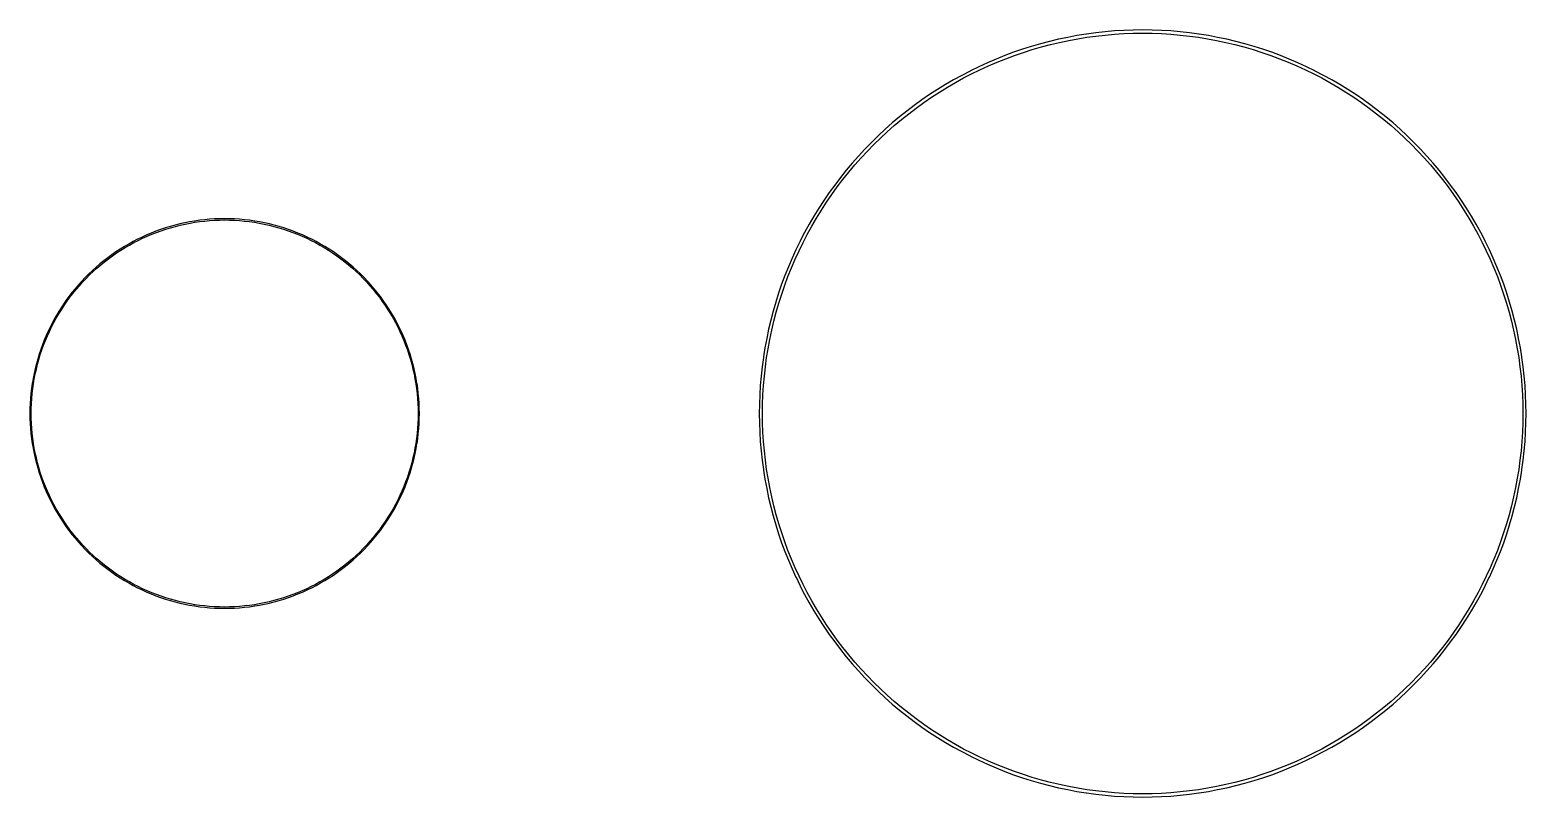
# Model space of a CAD drawing. Extents: x 2 to 124, y 0 to 129.
# Drawn here: x 81.63 to 93.39, y 50.21 to 56.24 of the extents above; entities that cross this region are included whole.
import ezdxf

# ---------------------------------------------------------------- set-up
doc = ezdxf.new("R2010")
doc.units = 0

msp = doc.modelspace()

# ---------------------------------------------------------------- linework, layer by layer
at = {"color": 34, "true_color": 0x008000}
for points in [[(90.29954, 56.23915, 0), (90.22587, 56.23661, 0), (90.15247, 56.23204, 0), (90.07906, 56.22569, 0), (90.00591, 56.21756, 0), (89.93301, 56.20766, 0), (89.92909, 56.20703, 0), (89.85644, 56.19535, 0), (89.78405, 56.18189, 0), (89.71192, 56.16665, 0), (89.64029, 56.14963, 0), (89.56917, 56.13083, 0), (89.4983, 56.11026, 0), (89.4282, 56.08816, 0), (89.3586, 56.06429, 0), (89.28952, 56.03863, 0), (89.22119, 56.0112, 0), (89.15363, 55.98224, 0), (89.08657, 55.95151, 0), (89.02053, 55.91925, 0), (89.01699, 55.91745, 0), (88.95146, 55.88341, 0), (88.88694, 55.84811, 0), (88.82344, 55.81102, 0), (88.7607, 55.77241, 0), (88.69898, 55.73203, 0), (88.63828, 55.69037, 0), (88.57859, 55.64745, 0), (88.51991, 55.60274, 0), (88.46251, 55.55677, 0), (88.40612, 55.50927, 0), (88.351, 55.4605, 0), (88.29715, 55.41046, 0), (88.24432, 55.35916, 0), (88.24151, 55.35635, 0), (88.1902, 55.30351, 0), (88.14017, 55.24967, 0), (88.0914, 55.19455, 0), (88.0439, 55.13816, 0), (87.99793, 55.08076, 0), (87.95322, 55.02208, 0), (87.9103, 54.96239, 0), (87.86864, 54.90169, 0), (87.82825, 54.83996, 0), (87.78965, 54.77723, 0), (87.75256, 54.71373, 0), (87.71726, 54.64921, 0), (87.68322, 54.58368, 0), (87.68142, 54.58014, 0), (87.64916, 54.5141, 0), (87.61842, 54.44704, 0), (87.58947, 54.37948, 0), (87.56204, 54.31115, 0), (87.53638, 54.24206, 0), (87.51251, 54.17247, 0), (87.49041, 54.10236, 0), (87.46983, 54.0315, 0), (87.45104, 53.96038, 0), (87.43402, 53.88875, 0), (87.41878, 53.81661, 0), (87.40532, 53.74422, 0), (87.39363, 53.67158, 0), (87.39301, 53.66765, 0), (87.38311, 53.59476, 0), (87.37498, 53.52161, 0), (87.36863, 53.4482, 0), (87.36406, 53.37479, 0), (87.36152, 53.30113, 0), (87.3605, 53.22747, 0), (87.36152, 53.15381, 0), (87.36406, 53.08015, 0), (87.36863, 53.00675, 0), (87.37498, 52.93334, 0), (87.38311, 52.86019, 0), (87.39301, 52.78729, 0), (87.39363, 52.78337, 0), (87.40532, 52.71072, 0), (87.41878, 52.63833, 0), (87.43402, 52.5662, 0), (87.45104, 52.49457, 0), (87.46983, 52.42345, 0), (87.49041, 52.35258, 0), (87.51251, 52.28248, 0), (87.53638, 52.21288, 0), (87.56204, 52.14379, 0), (87.58947, 52.07547, 0), (87.61842, 52.0079, 0), (87.64916, 51.94085, 0), (87.64923, 51.94071, 0), (87.68142, 51.87481, 0), (87.68322, 51.87127, 0), (87.71726, 51.80574, 0), (87.75256, 51.74122, 0), (87.78965, 51.67772, 0), (87.82825, 51.61498, 0), (87.86864, 51.55326, 0), (87.9103, 51.49255, 0), (87.95322, 51.43286, 0), (87.99793, 51.37419, 0), (88.0439, 51.31679, 0), (88.0914, 51.2604, 0), (88.14017, 51.20528, 0), (88.1902, 51.15143, 0), (88.24151, 51.0986, 0), (88.24432, 51.09579, 0), (88.29715, 51.04448, 0), (88.351, 50.99444, 0), (88.40612, 50.94568, 0), (88.46251, 50.89818, 0), (88.51991, 50.8522, 0), (88.57859, 50.8075, 0), (88.63828, 50.76457, 0), (88.69898, 50.72292, 0), (88.7607, 50.68253, 0), (88.82344, 50.64392, 0), (88.88694, 50.60684, 0), (88.95146, 50.57153, 0), (89.01699, 50.5375, 0), (89.02053, 50.53569, 0), (89.08657, 50.50344, 0), (89.15363, 50.4727, 0), (89.22119, 50.44375, 0), (89.28952, 50.41631, 0), (89.3586, 50.39066, 0), (89.4282, 50.36678, 0), (89.4983, 50.34469, 0), (89.56917, 50.32411, 0), (89.64029, 50.30532, 0), (89.71192, 50.2883, 0), (89.78405, 50.27306, 0), (89.85644, 50.2596, 0), (89.92909, 50.24791, 0), (89.93301, 50.24729, 0), (90.00591, 50.23739, 0), (90.07906, 50.22926, 0), (90.15247, 50.22291, 0), (90.22587, 50.21834, 0), (90.29954, 50.21579, 0), (90.3732, 50.21478, 0), (90.44686, 50.21579, 0), (90.52051, 50.21834, 0), (90.59392, 50.22291, 0), (90.66733, 50.22926, 0), (90.74048, 50.23739, 0), (90.81338, 50.24729, 0), (90.8173, 50.24791, 0), (90.88995, 50.2596, 0), (90.96234, 50.27306, 0), (91.03447, 50.2883, 0), (91.1061, 50.30532, 0), (91.17722, 50.32411, 0), (91.24809, 50.34469, 0), (91.31819, 50.36678, 0), (91.38779, 50.39066, 0), (91.45687, 50.41631, 0), (91.5252, 50.44375, 0), (91.59276, 50.4727, 0), (91.65982, 50.50344, 0), (91.72586, 50.53569, 0), (91.7294, 50.5375, 0), (91.79493, 50.57153, 0), (91.85945, 50.60684, 0), (91.92295, 50.64392, 0), (91.98569, 50.68253, 0), (92.04741, 50.72292, 0), (92.10811, 50.76457, 0), (92.1678, 50.8075, 0), (92.22648, 50.8522, 0), (92.28388, 50.89818, 0), (92.34027, 50.94568, 0), (92.39539, 50.99444, 0), (92.44924, 51.04448, 0), (92.50207, 51.09579, 0), (92.50488, 51.0986, 0), (92.55619, 51.15143, 0), (92.60622, 51.20528, 0), (92.65499, 51.2604, 0), (92.70249, 51.31679, 0), (92.74846, 51.37419, 0), (92.79317, 51.43286, 0), (92.83609, 51.49255, 0), (92.87775, 51.55326, 0), (92.91814, 51.61498, 0), (92.95674, 51.67772, 0), (92.99383, 51.74122, 0), (93.02913, 51.80574, 0), (93.06317, 51.87127, 0), (93.06497, 51.87481, 0), (93.09716, 51.94071, 0), (93.09723, 51.94085, 0), (93.12797, 52.0079, 0), (93.15692, 52.07547, 0), (93.18435, 52.14379, 0), (93.21001, 52.21288, 0), (93.23388, 52.28248, 0), (93.25598, 52.35258, 0), (93.27656, 52.42345, 0), (93.29535, 52.49457, 0), (93.31237, 52.5662, 0), (93.32761, 52.63833, 0), (93.34107, 52.71072, 0), (93.35276, 52.78337, 0), (93.35338, 52.78729, 0), (93.36328, 52.86019, 0), (93.37141, 52.93334, 0), (93.37776, 53.00675, 0), (93.38233, 53.08015, 0), (93.38487, 53.15381, 0), (93.38589, 53.22747, 0), (93.38487, 53.30113, 0), (93.38233, 53.37479, 0), (93.37776, 53.4482, 0), (93.37141, 53.52161, 0), (93.36328, 53.59476, 0), (93.35338, 53.66765, 0), (93.35276, 53.67158, 0), (93.34107, 53.74422, 0), (93.32761, 53.81661, 0), (93.31237, 53.88875, 0), (93.29535, 53.96038, 0), (93.27656, 54.0315, 0), (93.25598, 54.10236, 0), (93.23388, 54.17247, 0), (93.21001, 54.24206, 0), (93.18435, 54.31115, 0), (93.15692, 54.37948, 0), (93.12797, 54.44704, 0), (93.09723, 54.5141, 0), (93.06497, 54.58014, 0), (93.06317, 54.58368, 0), (93.02913, 54.64921, 0), (92.99383, 54.71373, 0), (92.95674, 54.77723, 0), (92.91814, 54.83996, 0), (92.87775, 54.90169, 0), (92.83609, 54.96239, 0), (92.79317, 55.02208, 0), (92.74846, 55.08076, 0), (92.70249, 55.13816, 0), (92.65499, 55.19455, 0), (92.60622, 55.24967, 0), (92.55619, 55.30351, 0), (92.50488, 55.35635, 0), (92.50207, 55.35916, 0), (92.44924, 55.41046, 0), (92.39539, 55.4605, 0), (92.34027, 55.50927, 0), (92.28388, 55.55677, 0), (92.22648, 55.60274, 0), (92.1678, 55.64745, 0), (92.10811, 55.69037, 0), (92.04741, 55.73203, 0), (91.98569, 55.77241, 0), (91.92295, 55.81102, 0), (91.85945, 55.84811, 0), (91.79493, 55.88341, 0), (91.7294, 55.91745, 0), (91.72586, 55.91925, 0), (91.65982, 55.95151, 0), (91.59276, 55.98224, 0), (91.5252, 56.0112, 0), (91.45687, 56.03863, 0), (91.38779, 56.06429, 0), (91.31819, 56.08816, 0), (91.24809, 56.11026, 0), (91.17722, 56.13083, 0), (91.1061, 56.14963, 0), (91.03447, 56.16665, 0), (90.96234, 56.18189, 0), (90.88995, 56.19535, 0), (90.8173, 56.20703, 0), (90.81338, 56.20766, 0), (90.74048, 56.21756, 0), (90.66733, 56.22569, 0), (90.59392, 56.23204, 0), (90.52051, 56.23661, 0), (90.44686, 56.23915, 0), (90.3732, 56.24017, 0), (90.29954, 56.23915, 0)], [(90.52051, 50.24374, 0), (90.44686, 50.2412, 0), (90.3732, 50.24018, 0), (90.29954, 50.2412, 0), (90.22587, 50.24374, 0), (90.15247, 50.24831, 0), (90.07906, 50.25466, 0), (90.00591, 50.26279, 0), (89.93348, 50.27263, 0), (89.86429, 50.28375, 0), (89.7919, 50.29722, 0), (89.71977, 50.31246, 0), (89.64814, 50.32947, 0), (89.57702, 50.34827, 0), (89.50615, 50.36884, 0), (89.43605, 50.39094, 0), (89.36645, 50.41482, 0), (89.29737, 50.44047, 0), (89.22904, 50.4679, 0), (89.16148, 50.49686, 0), (89.09442, 50.52759, 0), (89.02962, 50.55924, 0), (88.96639, 50.59208, 0), (88.90187, 50.62739, 0), (88.83837, 50.66447, 0), (88.77563, 50.70308, 0), (88.71391, 50.74347, 0), (88.65321, 50.78512, 0), (88.59352, 50.82805, 0), (88.53484, 50.87275, 0), (88.47744, 50.91873, 0), (88.42105, 50.96623, 0), (88.36593, 51.01499, 0), (88.31208, 51.06503, 0), (88.26068, 51.11496, 0), (88.21075, 51.16636, 0), (88.16072, 51.22021, 0), (88.11195, 51.27533, 0), (88.06445, 51.33172, 0), (88.01848, 51.38912, 0), (87.97377, 51.44779, 0), (87.93085, 51.50748, 0), (87.88919, 51.56819, 0), (87.8488, 51.62991, 0), (87.8102, 51.69265, 0), (87.77311, 51.75615, 0), (87.73781, 51.82067, 0), (87.70496, 51.88391, 0), (87.67332, 51.9487, 0), (87.64258, 52.01575, 0), (87.61363, 52.08332, 0), (87.58619, 52.15164, 0), (87.56054, 52.22073, 0), (87.53666, 52.29033, 0), (87.51457, 52.36043, 0), (87.49399, 52.4313, 0), (87.4752, 52.50242, 0), (87.45818, 52.57405, 0), (87.44296, 52.64607, 0), (87.44294, 52.64618, 0), (87.42948, 52.71857, 0), (87.41834, 52.78778, 0), (87.40851, 52.86019, 0), (87.40038, 52.93334, 0), (87.39403, 53.00675, 0), (87.38946, 53.08015, 0), (87.38692, 53.15381, 0), (87.3859, 53.22747, 0), (87.38692, 53.30113, 0), (87.38946, 53.37479, 0), (87.39403, 53.4482, 0), (87.40038, 53.52161, 0), (87.40851, 53.59476, 0), (87.41835, 53.66722, 0), (87.42948, 53.73637, 0), (87.44294, 53.80876, 0), (87.45818, 53.8809, 0), (87.4752, 53.95253, 0), (87.49399, 54.02365, 0), (87.51457, 54.09451, 0), (87.53666, 54.16462, 0), (87.56054, 54.23421, 0), (87.58619, 54.3033, 0), (87.61363, 54.37163, 0), (87.64258, 54.43919, 0), (87.67332, 54.50625, 0), (87.70495, 54.57102, 0), (87.73781, 54.63428, 0), (87.77311, 54.6988, 0), (87.8102, 54.7623, 0), (87.8488, 54.82503, 0), (87.88919, 54.88676, 0), (87.93085, 54.94746, 0), (87.97377, 55.00715, 0), (88.01848, 55.06583, 0), (88.06445, 55.12323, 0), (88.11195, 55.17962, 0), (88.16072, 55.23474, 0), (88.21075, 55.28858, 0), (88.26068, 55.33999, 0), (88.31208, 55.38991, 0), (88.36593, 55.43995, 0), (88.42105, 55.48872, 0), (88.47744, 55.53622, 0), (88.53484, 55.58219, 0), (88.59352, 55.6269, 0), (88.65321, 55.66982, 0), (88.71391, 55.71148, 0), (88.77563, 55.75186, 0), (88.83837, 55.79047, 0), (88.90187, 55.82756, 0), (88.96639, 55.86286, 0), (89.02931, 55.89555, 0), (89.09442, 55.92735, 0), (89.16148, 55.95809, 0), (89.22904, 55.98704, 0), (89.29737, 56.01447, 0), (89.36645, 56.04013, 0), (89.43605, 56.064, 0), (89.50615, 56.0861, 0), (89.57702, 56.10668, 0), (89.64814, 56.12547, 0), (89.71977, 56.14249, 0), (89.7919, 56.15773, 0), (89.86429, 56.17119, 0), (89.9335, 56.18233, 0), (90.00591, 56.19216, 0), (90.07906, 56.20029, 0), (90.15247, 56.20664, 0), (90.22587, 56.21121, 0), (90.29954, 56.21375, 0), (90.3732, 56.21477, 0), (90.44686, 56.21375, 0), (90.52051, 56.21121, 0), (90.59392, 56.20664, 0), (90.66733, 56.20029, 0), (90.74048, 56.19216, 0), (90.81289, 56.18233, 0), (90.8821, 56.17119, 0), (90.95449, 56.15773, 0), (91.02662, 56.14249, 0), (91.09825, 56.12547, 0), (91.16937, 56.10668, 0), (91.24024, 56.0861, 0), (91.31034, 56.064, 0), (91.37994, 56.04013, 0), (91.44902, 56.01447, 0), (91.51735, 55.98704, 0), (91.58491, 55.95809, 0), (91.65197, 55.92735, 0), (91.71708, 55.89555, 0), (91.78, 55.86286, 0), (91.84452, 55.82756, 0), (91.90802, 55.79047, 0), (91.97076, 55.75186, 0), (92.03248, 55.71148, 0), (92.09318, 55.66982, 0), (92.15287, 55.6269, 0), (92.21155, 55.58219, 0), (92.26895, 55.53622, 0), (92.32534, 55.48872, 0), (92.38046, 55.43995, 0), (92.43431, 55.38991, 0), (92.48571, 55.33999, 0), (92.53564, 55.28858, 0), (92.58567, 55.23474, 0), (92.63444, 55.17962, 0), (92.68194, 55.12323, 0), (92.72791, 55.06583, 0), (92.77262, 55.00715, 0), (92.81554, 54.94746, 0), (92.8572, 54.88676, 0), (92.89759, 54.82503, 0), (92.93619, 54.7623, 0), (92.97328, 54.6988, 0), (93.00858, 54.63428, 0), (93.04144, 54.57102, 0), (93.07307, 54.50625, 0), (93.10381, 54.43919, 0), (93.13276, 54.37163, 0), (93.1602, 54.3033, 0), (93.18585, 54.23421, 0), (93.20973, 54.16462, 0), (93.23182, 54.09451, 0), (93.2524, 54.02365, 0), (93.27119, 53.95253, 0), (93.28821, 53.8809, 0), (93.30345, 53.80876, 0), (93.31691, 53.73637, 0), (93.32804, 53.66722, 0), (93.33788, 53.59476, 0), (93.34601, 53.52161, 0), (93.35236, 53.4482, 0), (93.35693, 53.37479, 0), (93.35947, 53.30113, 0), (93.36049, 53.22747, 0), (93.35947, 53.15381, 0), (93.35693, 53.08015, 0), (93.35236, 53.00675, 0), (93.34601, 52.93334, 0), (93.33788, 52.86019, 0), (93.32805, 52.78778, 0), (93.31691, 52.71857, 0), (93.30345, 52.64618, 0), (93.30343, 52.64607, 0), (93.28821, 52.57405, 0), (93.27119, 52.50242, 0), (93.2524, 52.4313, 0), (93.23182, 52.36043, 0), (93.20973, 52.29033, 0), (93.18585, 52.22073, 0), (93.1602, 52.15164, 0), (93.13276, 52.08332, 0), (93.10381, 52.01575, 0), (93.07307, 51.9487, 0), (93.04143, 51.88391, 0), (93.00858, 51.82067, 0), (92.97328, 51.75615, 0), (92.93619, 51.69265, 0), (92.89759, 51.62991, 0), (92.8572, 51.56819, 0), (92.81554, 51.50748, 0), (92.77262, 51.44779, 0), (92.72791, 51.38912, 0), (92.68194, 51.33172, 0), (92.63444, 51.27533, 0), (92.58567, 51.22021, 0), (92.53564, 51.16636, 0), (92.48571, 51.11496, 0), (92.43431, 51.06503, 0), (92.38046, 51.01499, 0), (92.32534, 50.96623, 0), (92.26895, 50.91873, 0), (92.21155, 50.87275, 0), (92.15287, 50.82805, 0), (92.09318, 50.78512, 0), (92.03248, 50.74347, 0), (91.97076, 50.70308, 0), (91.90802, 50.66447, 0), (91.84452, 50.62739, 0), (91.78, 50.59208, 0), (91.71677, 50.55924, 0), (91.65197, 50.52759, 0), (91.58491, 50.49686, 0), (91.51735, 50.4679, 0), (91.44902, 50.44047, 0), (91.37994, 50.41482, 0), (91.31034, 50.39094, 0), (91.24024, 50.36884, 0), (91.16937, 50.34827, 0), (91.09825, 50.32947, 0), (91.02662, 50.31246, 0), (90.95449, 50.29722, 0), (90.8821, 50.28375, 0), (90.81291, 50.27263, 0), (90.74048, 50.26279, 0), (90.66733, 50.25466, 0), (90.59392, 50.24831, 0), (90.52051, 50.24374, 0)], [(84.2558, 52.1603, 0), (84.28273, 52.18875, 0), (84.30914, 52.21771, 0), (84.33454, 52.24768, 0), (84.35943, 52.27816, 0), (84.38331, 52.30915, 0), (84.40642, 52.3409, 0), (84.42878, 52.37315, 0), (84.45037, 52.40617, 0), (84.47094, 52.43945, 0), (84.49075, 52.47348, 0), (84.5098, 52.50777, 0), (84.52784, 52.54283, 0), (84.52854, 52.54421, 0), (84.54556, 52.57951, 0), (84.56181, 52.61533, 0), (84.57705, 52.65139, 0), (84.59128, 52.68797, 0), (84.60474, 52.7248, 0), (84.61719, 52.76214, 0), (84.62862, 52.79973, 0), (84.63903, 52.83758, 0), (84.64843, 52.87568, 0), (84.65706, 52.91403, 0), (84.66468, 52.95264, 0), (84.67103, 52.99125, 0), (84.67128, 52.99278, 0), (84.67686, 53.03164, 0), (84.68144, 53.07075, 0), (84.68499, 53.10986, 0), (84.68499, 53.10987, 0), (84.68753, 53.14899, 0), (84.68906, 53.1881, 0), (84.68956, 53.22747, 0), (84.68906, 53.26684, 0), (84.68753, 53.30596, 0), (84.68499, 53.34508, 0), (84.68144, 53.38419, 0), (84.67686, 53.42331, 0), (84.67128, 53.46217, 0), (84.67103, 53.4637, 0), (84.66493, 53.50078, 0), (84.66468, 53.50231, 0), (84.65706, 53.54092, 0), (84.64843, 53.57927, 0), (84.63903, 53.61737, 0), (84.62862, 53.65522, 0), (84.61719, 53.69281, 0), (84.60474, 53.73015, 0), (84.59128, 53.76698, 0), (84.57705, 53.80355, 0), (84.56181, 53.83962, 0), (84.54556, 53.87543, 0), (84.52854, 53.91074, 0), (84.52784, 53.91212, 0), (84.51051, 53.94579, 0), (84.5098, 53.94717, 0), (84.49075, 53.98146, 0), (84.47095, 54.01549, 0), (84.47094, 54.0155, 0), (84.45037, 54.04877, 0), (84.42878, 54.08179, 0), (84.40642, 54.11405, 0), (84.38331, 54.1458, 0), (84.35943, 54.17679, 0), (84.33454, 54.20727, 0), (84.30914, 54.23724, 0), (84.28273, 54.2662, 0), (84.2558, 54.29464, 0), (84.25471, 54.29574, 0), (84.22677, 54.32368, 0), (84.19832, 54.3506, 0), (84.16936, 54.37702, 0), (84.13939, 54.40242, 0), (84.10891, 54.42731, 0), (84.07792, 54.45119, 0), (84.04617, 54.4743, 0), (84.01391, 54.49665, 0), (83.98089, 54.51824, 0), (83.94762, 54.53882, 0), (83.91358, 54.55863, 0), (83.87929, 54.57768, 0), (83.84424, 54.59571, 0), (83.84286, 54.59642, 0), (83.80755, 54.61344, 0), (83.77177, 54.62967, 0), (83.77173, 54.62969, 0), (83.73567, 54.64493, 0), (83.6991, 54.65916, 0), (83.66227, 54.67262, 0), (83.62493, 54.68506, 0), (83.58734, 54.69649, 0), (83.54949, 54.70691, 0), (83.51139, 54.71631, 0), (83.47304, 54.72494, 0), (83.43443, 54.73256, 0), (83.39582, 54.73891, 0), (83.39429, 54.73915, 0), (83.35543, 54.74474, 0), (83.31631, 54.74931, 0), (83.27719, 54.75287, 0), (83.23808, 54.75541, 0), (83.19896, 54.75693, 0), (83.1596, 54.75744, 0), (83.12022, 54.75693, 0), (83.08111, 54.75541, 0), (83.04199, 54.75287, 0), (83.00288, 54.74931, 0), (82.96375, 54.74474, 0), (82.92489, 54.73915, 0), (82.92337, 54.73891, 0), (82.88476, 54.73256, 0), (82.84614, 54.72494, 0), (82.8078, 54.71631, 0), (82.7697, 54.70691, 0), (82.73184, 54.69649, 0), (82.69426, 54.68506, 0), (82.65692, 54.67262, 0), (82.62009, 54.65916, 0), (82.58351, 54.64493, 0), (82.54745, 54.62969, 0), (82.54741, 54.62967, 0), (82.51163, 54.61344, 0), (82.47633, 54.59642, 0), (82.47495, 54.59571, 0), (82.43989, 54.57768, 0), (82.40561, 54.55863, 0), (82.37157, 54.53882, 0), (82.3383, 54.51824, 0), (82.30528, 54.49665, 0), (82.27302, 54.4743, 0), (82.24127, 54.45119, 0), (82.21028, 54.42731, 0), (82.1798, 54.40242, 0), (82.14982, 54.37702, 0), (82.12087, 54.3506, 0), (82.09242, 54.32368, 0), (82.06448, 54.29574, 0), (82.06339, 54.29464, 0), (82.03646, 54.2662, 0), (82.01005, 54.23724, 0), (81.98465, 54.20727, 0), (81.95976, 54.17679, 0), (81.93588, 54.1458, 0), (81.91276, 54.11405, 0), (81.89041, 54.08179, 0), (81.86882, 54.04877, 0), (81.84824, 54.0155, 0), (81.84823, 54.01549, 0), (81.82844, 53.98146, 0), (81.80938, 53.94717, 0), (81.80868, 53.94579, 0), (81.79134, 53.91212, 0), (81.79065, 53.91074, 0), (81.77363, 53.87543, 0), (81.75738, 53.83962, 0), (81.74214, 53.80355, 0), (81.7279, 53.76698, 0), (81.71445, 53.73015, 0), (81.702, 53.69281, 0), (81.69056, 53.65522, 0), (81.68016, 53.61737, 0), (81.67076, 53.57927, 0), (81.66213, 53.54092, 0), (81.65451, 53.50231, 0), (81.65425, 53.50078, 0), (81.64816, 53.4637, 0), (81.64791, 53.46217, 0), (81.64233, 53.42331, 0), (81.63775, 53.38419, 0), (81.6342, 53.34508, 0), (81.63166, 53.30596, 0), (81.63012, 53.26684, 0), (81.62963, 53.22747, 0), (81.63012, 53.1881, 0), (81.63166, 53.14899, 0), (81.6342, 53.10987, 0), (81.6342, 53.10986, 0), (81.63775, 53.07075, 0), (81.64233, 53.03164, 0), (81.64791, 52.99278, 0), (81.64816, 52.99125, 0), (81.65425, 52.9542, 0), (81.65425, 52.95417, 0), (81.65451, 52.95264, 0), (81.66213, 52.91403, 0), (81.67076, 52.87568, 0), (81.68016, 52.83758, 0), (81.69056, 52.79973, 0), (81.702, 52.76214, 0), (81.71445, 52.7248, 0), (81.7279, 52.68797, 0), (81.74214, 52.65139, 0), (81.75738, 52.61533, 0), (81.77363, 52.57951, 0), (81.79065, 52.54421, 0), (81.79134, 52.54283, 0), (81.80938, 52.50777, 0), (81.82844, 52.47348, 0), (81.84824, 52.43945, 0), (81.86882, 52.40617, 0), (81.89041, 52.37315, 0), (81.91276, 52.3409, 0), (81.93588, 52.30915, 0), (81.95976, 52.27816, 0), (81.98465, 52.24768, 0), (82.01005, 52.21771, 0), (82.03646, 52.18875, 0), (82.06339, 52.1603, 0), (82.09242, 52.13127, 0), (82.12087, 52.10434, 0), (82.14982, 52.07793, 0), (82.1798, 52.05253, 0), (82.21028, 52.02763, 0), (82.24127, 52.00376, 0), (82.27302, 51.98064, 0), (82.30528, 51.95829, 0), (82.3383, 51.9367, 0), (82.37157, 51.91613, 0), (82.40561, 51.89632, 0), (82.43989, 51.87727, 0), (82.44128, 51.87656, 0), (82.47495, 51.85923, 0), (82.47633, 51.85853, 0), (82.51163, 51.84151, 0), (82.54745, 51.82525, 0), (82.58351, 51.81001, 0), (82.62009, 51.79579, 0), (82.65692, 51.78233, 0), (82.69426, 51.76988, 0), (82.73184, 51.75845, 0), (82.7697, 51.74804, 0), (82.8078, 51.73864, 0), (82.84614, 51.73, 0), (82.88476, 51.72238, 0), (82.92337, 51.71603, 0), (82.92489, 51.71579, 0), (82.96375, 51.7102, 0), (83.00288, 51.70563, 0), (83.04199, 51.70208, 0), (83.08111, 51.69954, 0), (83.12022, 51.69801, 0), (83.1596, 51.6975, 0), (83.19896, 51.69801, 0), (83.23808, 51.69954, 0), (83.27719, 51.70208, 0), (83.31631, 51.70563, 0), (83.35543, 51.7102, 0), (83.39429, 51.71579, 0), (83.39582, 51.71603, 0), (83.43443, 51.72238, 0), (83.47304, 51.73, 0), (83.51139, 51.73864, 0), (83.54949, 51.74804, 0), (83.58734, 51.75845, 0), (83.62493, 51.76988, 0), (83.66227, 51.78233, 0), (83.6991, 51.79579, 0), (83.73567, 51.81001, 0), (83.77173, 51.82525, 0), (83.80755, 51.84151, 0), (83.84286, 51.85853, 0), (83.84424, 51.85923, 0), (83.87791, 51.87656, 0), (83.87929, 51.87727, 0), (83.91358, 51.89632, 0), (83.94762, 51.91613, 0), (83.98089, 51.9367, 0), (84.01391, 51.95829, 0), (84.04617, 51.98064, 0), (84.07792, 52.00376, 0), (84.10891, 52.02763, 0), (84.13939, 52.05253, 0), (84.16936, 52.07793, 0), (84.19832, 52.10434, 0), (84.22677, 52.13127, 0), (84.2558, 52.1603, 0)], [(83.23808, 51.70944, 0), (83.19896, 51.70792, 0), (83.1596, 51.70741, 0), (83.12022, 51.70792, 0), (83.08111, 51.70944, 0), (83.04199, 51.71198, 0), (83.00288, 51.71554, 0), (82.96375, 51.72011, 0), (82.92553, 51.72561, 0), (82.88782, 51.73181, 0), (82.84921, 51.73943, 0), (82.81086, 51.74806, 0), (82.77276, 51.75746, 0), (82.73491, 51.76787, 0), (82.69732, 51.7793, 0), (82.65998, 51.79175, 0), (82.62315, 51.80521, 0), (82.58658, 51.81944, 0), (82.55051, 51.83468, 0), (82.5147, 51.85093, 0), (82.47984, 51.86773, 0), (82.44571, 51.88528, 0), (82.41143, 51.90433, 0), (82.37739, 51.92414, 0), (82.34412, 51.94472, 0), (82.3111, 51.96631, 0), (82.27884, 51.98866, 0), (82.24709, 52.01177, 0), (82.2161, 52.03565, 0), (82.18562, 52.06054, 0), (82.15564, 52.08594, 0), (82.12669, 52.11236, 0), (82.09824, 52.13928, 0), (82.07123, 52.1663, 0), (82.04447, 52.19457, 0), (82.01806, 52.22353, 0), (81.99266, 52.2535, 0), (81.96777, 52.28398, 0), (81.94389, 52.31497, 0), (81.92077, 52.34672, 0), (81.89843, 52.37898, 0), (81.87684, 52.412, 0), (81.85626, 52.44527, 0), (81.83645, 52.47931, 0), (81.8174, 52.5136, 0), (81.79992, 52.54758, 0), (81.78305, 52.58257, 0), (81.7668, 52.61839, 0), (81.75156, 52.65446, 0), (81.73733, 52.69103, 0), (81.72387, 52.72786, 0), (81.71142, 52.7652, 0), (81.7, 52.80279, 0), (81.68958, 52.84064, 0), (81.68017, 52.87872, 0), (81.68017, 52.87874, 0), (81.67155, 52.91709, 0), (81.66392, 52.9557, 0), (81.65778, 52.99309, 0), (81.65223, 53.03164, 0), (81.64766, 53.07075, 0), (81.64409, 53.10986, 0), (81.64409, 53.10987, 0), (81.64156, 53.14899, 0), (81.64004, 53.1881, 0), (81.63952, 53.22747, 0), (81.64004, 53.26684, 0), (81.64156, 53.30596, 0), (81.64409, 53.34508, 0), (81.64766, 53.38419, 0), (81.65223, 53.42331, 0), (81.65774, 53.46162, 0), (81.66392, 53.49925, 0), (81.67155, 53.53785, 0), (81.68017, 53.57621, 0), (81.68958, 53.61431, 0), (81.7, 53.65215, 0), (81.71142, 53.68975, 0), (81.72387, 53.72708, 0), (81.73733, 53.76391, 0), (81.75156, 53.80049, 0), (81.7668, 53.83656, 0), (81.78305, 53.87237, 0), (81.79992, 53.90737, 0), (81.8174, 53.94135, 0), (81.83645, 53.97564, 0), (81.85626, 54.00968, 0), (81.87684, 54.04295, 0), (81.89843, 54.07597, 0), (81.92077, 54.10823, 0), (81.94389, 54.13998, 0), (81.96777, 54.17097, 0), (81.99266, 54.20145, 0), (82.01806, 54.23142, 0), (82.04447, 54.26037, 0), (82.0714, 54.28882, 0), (82.09843, 54.31585, 0), (82.12669, 54.34259, 0), (82.15564, 54.36901, 0), (82.18562, 54.39441, 0), (82.2161, 54.4193, 0), (82.24709, 54.44317, 0), (82.27884, 54.46629, 0), (82.3111, 54.48864, 0), (82.34412, 54.51023, 0), (82.37739, 54.5308, 0), (82.41143, 54.55062, 0), (82.44571, 54.56967, 0), (82.47983, 54.58722, 0), (82.5147, 54.60401, 0), (82.55051, 54.62027, 0), (82.58658, 54.63551, 0), (82.62315, 54.64973, 0), (82.65998, 54.6632, 0), (82.69732, 54.67564, 0), (82.73491, 54.68707, 0), (82.77276, 54.69749, 0), (82.81086, 54.70688, 0), (82.84921, 54.71552, 0), (82.88782, 54.72314, 0), (82.92553, 54.72934, 0), (82.96375, 54.73484, 0), (83.00288, 54.73941, 0), (83.04199, 54.74296, 0), (83.08111, 54.7455, 0), (83.12022, 54.74703, 0), (83.1596, 54.74754, 0), (83.19896, 54.74703, 0), (83.23808, 54.7455, 0), (83.27719, 54.74296, 0), (83.31631, 54.73941, 0), (83.35543, 54.73484, 0), (83.39373, 54.72933, 0), (83.43137, 54.72314, 0), (83.46998, 54.71552, 0), (83.50833, 54.70688, 0), (83.54643, 54.69749, 0), (83.58428, 54.68707, 0), (83.62187, 54.67564, 0), (83.65921, 54.6632, 0), (83.69604, 54.64973, 0), (83.7326, 54.63551, 0), (83.76868, 54.62027, 0), (83.80449, 54.60401, 0), (83.8395, 54.58715, 0), (83.87347, 54.56967, 0), (83.90776, 54.55062, 0), (83.9418, 54.5308, 0), (83.97507, 54.51023, 0), (84.00809, 54.48864, 0), (84.04035, 54.46629, 0), (84.0721, 54.44317, 0), (84.10309, 54.4193, 0), (84.13357, 54.39441, 0), (84.16354, 54.36901, 0), (84.1925, 54.34259, 0), (84.22094, 54.31567, 0), (84.24779, 54.28882, 0), (84.27471, 54.26037, 0), (84.30113, 54.23142, 0), (84.32653, 54.20145, 0), (84.35142, 54.17097, 0), (84.3753, 54.13998, 0), (84.39841, 54.10823, 0), (84.42076, 54.07597, 0), (84.44235, 54.04295, 0), (84.46293, 54.00968, 0), (84.48274, 53.97564, 0), (84.50179, 53.94135, 0), (84.51927, 53.90737, 0), (84.53614, 53.87237, 0), (84.55239, 53.83656, 0), (84.56763, 53.80049, 0), (84.58186, 53.76391, 0), (84.59532, 53.72708, 0), (84.60776, 53.68975, 0), (84.61919, 53.65215, 0), (84.62961, 53.61431, 0), (84.63901, 53.57621, 0), (84.64764, 53.53785, 0), (84.65526, 53.49925, 0), (84.66145, 53.46161, 0), (84.66696, 53.42331, 0), (84.67153, 53.38419, 0), (84.67509, 53.34508, 0), (84.67763, 53.30596, 0), (84.67915, 53.26684, 0), (84.67966, 53.22747, 0), (84.67915, 53.1881, 0), (84.67763, 53.14899, 0), (84.67509, 53.10987, 0), (84.67509, 53.10986, 0), (84.67153, 53.07075, 0), (84.66696, 53.03164, 0), (84.66141, 52.99309, 0), (84.65526, 52.9557, 0), (84.64764, 52.91709, 0), (84.63901, 52.87874, 0), (84.63901, 52.87872, 0), (84.62961, 52.84064, 0), (84.61919, 52.80279, 0), (84.60776, 52.7652, 0), (84.59532, 52.72786, 0), (84.58186, 52.69103, 0), (84.56763, 52.65446, 0), (84.55239, 52.61839, 0), (84.53614, 52.58257, 0), (84.51927, 52.54758, 0), (84.50179, 52.5136, 0), (84.48274, 52.47931, 0), (84.46293, 52.44527, 0), (84.44235, 52.412, 0), (84.42076, 52.37898, 0), (84.39841, 52.34672, 0), (84.3753, 52.31497, 0), (84.35142, 52.28398, 0), (84.32653, 52.2535, 0), (84.30113, 52.22353, 0), (84.27471, 52.19457, 0), (84.24797, 52.16631, 0), (84.22094, 52.13928, 0), (84.1925, 52.11236, 0), (84.16354, 52.08594, 0), (84.13357, 52.06054, 0), (84.10309, 52.03565, 0), (84.0721, 52.01177, 0), (84.04035, 51.98866, 0), (84.00809, 51.96631, 0), (83.97507, 51.94472, 0), (83.9418, 51.92414, 0), (83.90776, 51.90433, 0), (83.87347, 51.88528, 0), (83.83949, 51.8678, 0), (83.80449, 51.85093, 0), (83.76868, 51.83468, 0), (83.7326, 51.81944, 0), (83.69604, 51.80521, 0), (83.65921, 51.79175, 0), (83.62187, 51.7793, 0), (83.58428, 51.76787, 0), (83.54643, 51.75746, 0), (83.50833, 51.74806, 0), (83.46998, 51.73943, 0), (83.43137, 51.73181, 0), (83.39373, 51.72562, 0), (83.35543, 51.72011, 0), (83.31631, 51.71554, 0), (83.27719, 51.71198, 0), (83.23808, 51.70944, 0)]]:
    msp.add_polyline3d(points, close=True, dxfattribs=at)

doc.saveas('drawing.dxf')
